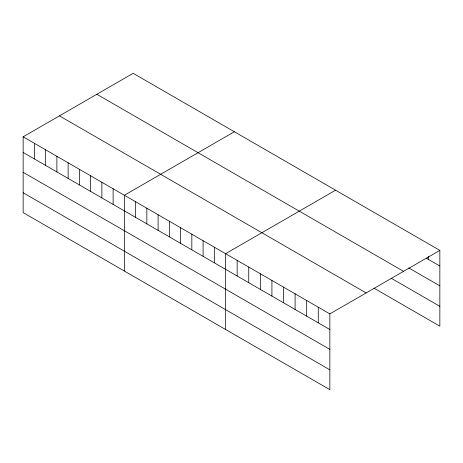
<?xml version="1.0" encoding="UTF-8"?>
<svg xmlns="http://www.w3.org/2000/svg" width="463" height="463" viewBox="0 0 463 463"><rect width="100%" height="100%" fill="white"/><g stroke="black" fill="none" stroke-linecap="round" stroke-linejoin="round"><path stroke-width="0.69" d="M23.15 136.822L329.853 313.897L329.853 389.684L23.15 212.61L23.15 136.822L133.147 73.316L439.85 250.39L439.85 326.178L373.988 288.148M234.359 131.752L124.362 195.259L124.362 271.04M335.571 190.189L225.574 253.695L225.574 329.477M329.853 313.897L439.85 250.39M426.435 258.273L439.85 266.022M408.748 267.915L439.85 285.874M96.848 94.278L403.551 271.347M391.067 278.159L439.85 306.321M59.449 115.866L366.152 292.94M23.15 152.454L329.853 329.529M23.15 172.305L329.853 349.38M23.15 192.758L329.853 369.833M428.263 256.49L428.263 259.332M318.266 307.206L318.266 322.838M306.68 300.522L306.68 316.148M295.093 293.831L295.093 309.458M283.506 287.141L283.506 302.767M271.92 280.451L271.92 296.077M260.333 273.76L260.333 289.392M248.747 267.07L248.747 282.702M237.16 260.385L237.16 276.012M214.328 247.201L214.328 262.828M203.083 240.708L203.083 256.334M191.838 234.214L191.838 249.841M180.593 227.721L180.593 243.353M169.342 221.227L169.342 236.859M158.097 214.739L158.097 230.366M146.852 208.246L146.852 223.872M135.607 201.752L135.607 217.379M113.117 188.765L113.117 204.397M101.872 182.272L101.872 197.904M90.626 175.784L90.626 191.41M79.381 169.29L79.381 184.916M68.13 162.797L68.13 178.423M56.885 156.303L56.885 171.929M45.64 149.809L45.64 165.436M34.395 143.316L34.395 158.948"/></g></svg>
